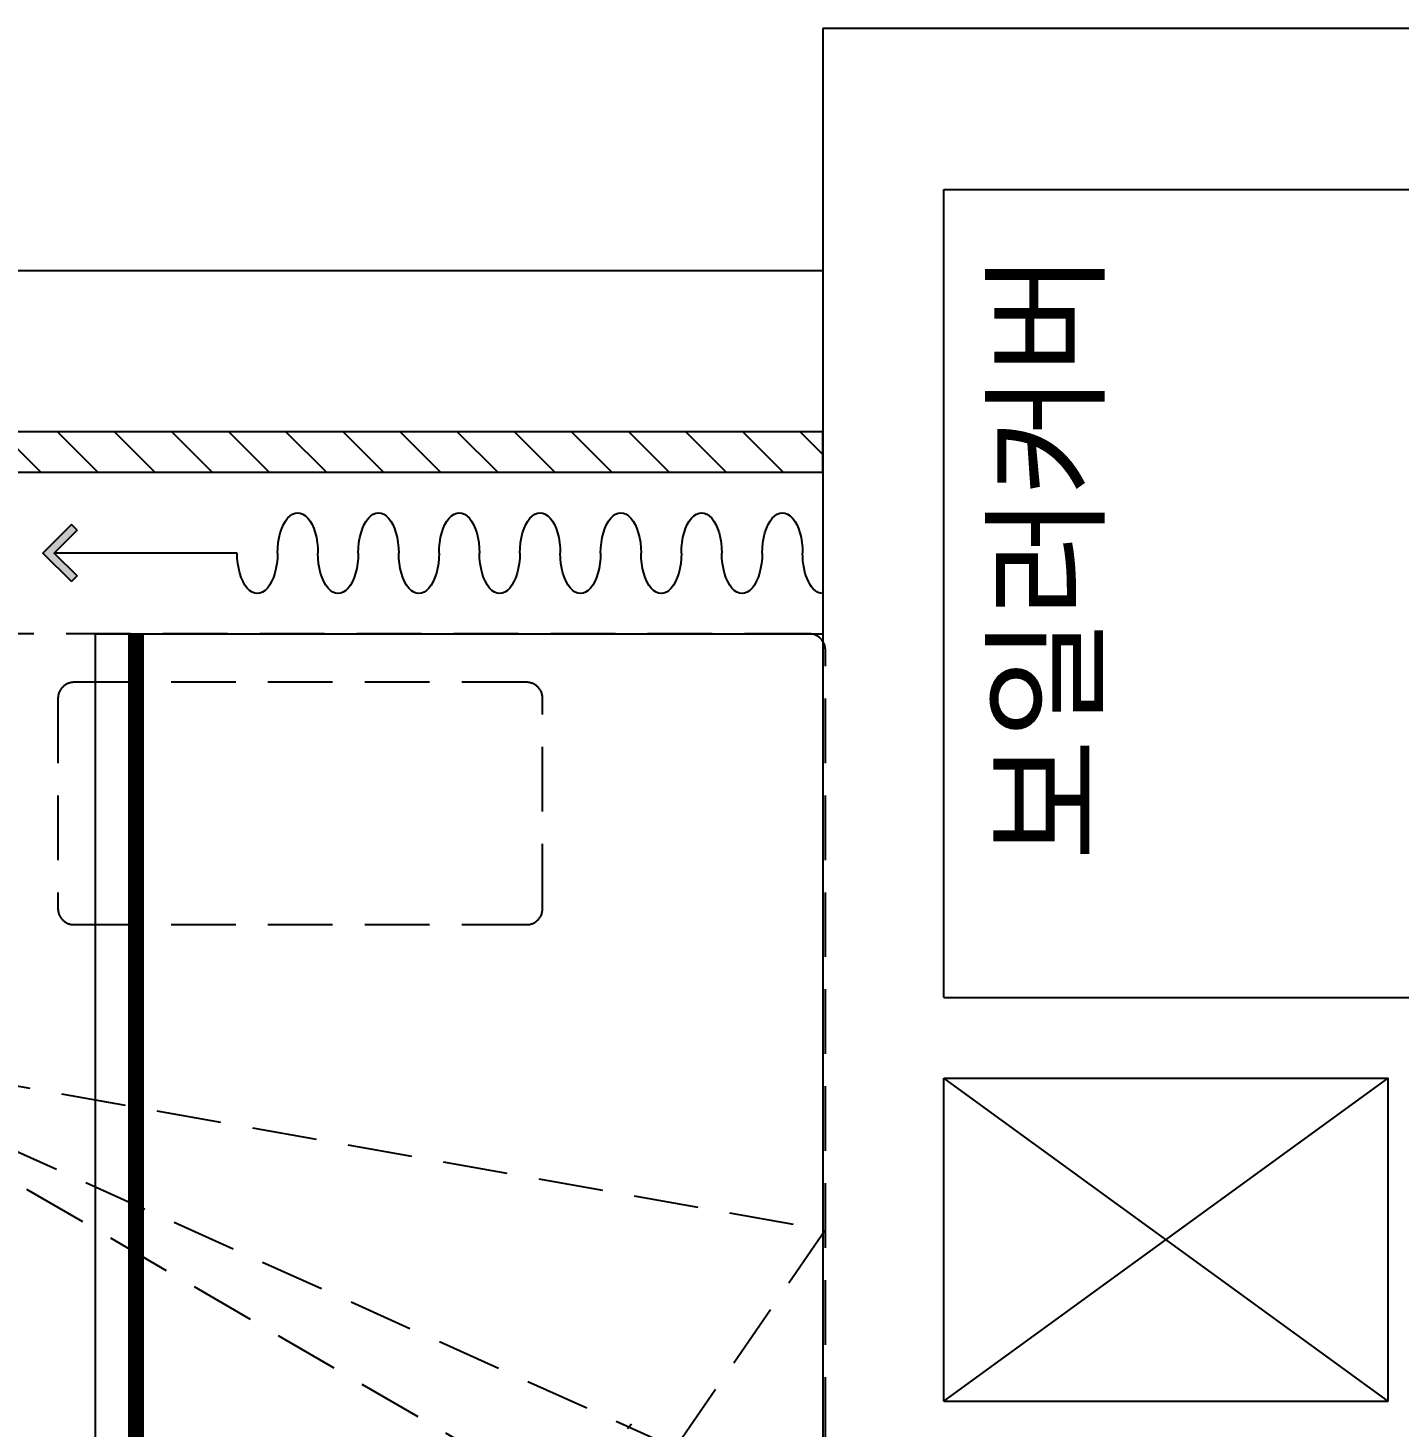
# Model space of a CAD drawing. Header units: inches. Extents: x -63256 to 33689, y -34490 to 100230.
# Drawn here: x -25194 to -23497, y -12004 to -10272 of the extents above; entities that cross this region are included whole.
import ezdxf

# ---------------------------------------------------------------- set-up
doc = ezdxf.new("R2010")
doc.units = ezdxf.units.IN
doc.header["$LTSCALE"] = 100
doc.header["$MEASUREMENT"] = 0
doc.linetypes.add('DH-HID2', pattern=[1.2, 0.8, -0.4])
doc.linetypes.add('HID', pattern=[2.5, 1.5, -1])
for name, color, linetype in [('0-ELC TEXT', 7, 'Continuous'), ('01. F-소품', 3, 'Continuous'), ('06-LIGHT', 4, 'Continuous'), ('07-DIM WAL', 5, 'Continuous'), ('3.기호.계단선', 30, 'Continuous'), ('C-WIN', 4, 'Continuous'), ('FU-FURM', 251, 'DH-HID2'), ('도면층2', 2, 'Continuous')]:
    doc.layers.add(name, color=color, linetype=linetype)
doc.styles.add('코레일둥고', font='')
doc.styles.get('코레일둥고').set_extended_font_data('Korail Round Gothic Medium')

# ---------------------------------------------------------------- blocks, each defined once
blk = doc.blocks.new('F-701')
at = {"layer": 'FU-FURM'}
for p, q in [((-650, -506.5), (326, -1074)), ((464, -1008), (-650, -506.5)), ((-650, -506.5), (650, -738)), ((650, -738), (464, -1008)), ((326, -1074), (410, -978))]:
    blk.add_line(p, q, dxfattribs=at)
for points in [[(-630, -2100), (630, -2100, 0.414214), (650, -2080), (650, -20, 0.414214), (630, 0), (-630, 0, 0.414214), (-650, -20), (-650, -2080, 0.414214)], [(-280, -360), (280, -360, 0.414214), (300, -340), (300, -80, 0.414214), (280, -60), (-280, -60, 0.414214), (-300, -80), (-300, -340, 0.414214)]]:
    blk.add_lwpolyline(points, format="xyb", close=True, dxfattribs=at)
at = {"layer": 'FU-FURM', "style": '코레일둥고'}
blk.add_text('1300*2100', height=120, dxfattribs=at).set_placement((-398.4, -1941.7))
blk = doc.blocks.new('FFSFDF')
at = {"layer": '01. F-소품'}
blk.add_hatch(color=8, dxfattribs=at).paths.add_polyline_path([(1567672.9, 1746751.1), (1567679.9, 1746744.1), (1567715.3, 1746779.4), (1567679.9, 1746814.8), (1567672.9, 1746807.7), (1567701.2, 1746779.4)])
at = {"layer": '01. F-소품', "color": 8}
for p, q in [((1567672.9, 1746807.7), (1567679.9, 1746814.8)), ((1567474.8, 1746779.4), (1567701.2, 1746779.4)), ((1567672.9, 1746751.1), (1567679.9, 1746744.1))]:
    blk.add_line(p, q, dxfattribs=at)
for points in [[(1567679.9, 1746814.8), (1567715.3, 1746779.4), (1567679.9, 1746744.1)], [(1567672.9, 1746807.7), (1567701.2, 1746779.4), (1567672.9, 1746751.1)]]:
    blk.add_lwpolyline(points, dxfattribs=at)
for centre, start_param, end_param in [((1566799.8, 1746779.4), 1.570796, 4.712389), ((1566899.8, 1746779.4), 1.570796, 4.712389), ((1566999.8, 1746779.4), 1.570796, 4.712389), ((1567099.8, 1746779.4), 1.570796, 4.712389), ((1567199.8, 1746779.4), 1.570796, 4.712389), ((1567299.8, 1746779.4), 1.570796, 4.712389), ((1567399.8, 1746779.4), 1.570796, 4.712389), ((1566749.8, 1746779.4), 6.283185, 7.853982), ((1566849.8, 1746779.4), 4.712389, 7.853982), ((1566949.8, 1746779.4), 4.712389, 7.853982), ((1567049.8, 1746779.4), 4.712389, 7.853982), ((1567149.8, 1746779.4), 4.712389, 7.853982), ((1567249.8, 1746779.4), 4.712389, 7.853982), ((1567349.8, 1746779.4), 4.712389, 7.853982), ((1567449.8, 1746779.4), 4.712389, 7.853982)]:
    blk.add_ellipse(centre, major_axis=(0, -50), ratio=0.5, start_param=start_param, end_param=end_param, dxfattribs=at)
blk = doc.blocks.new('dfdadfs')
at = {"color": 1}
for p, q in [((-23510.3, -111972.5), (-24060.3, -111572.5)), ((-24060.3, -111972.5), (-23510.3, -111572.5))]:
    blk.add_line(p, q, dxfattribs=at)
at = {"layer": 'C-WIN'}
blk.add_lwpolyline([(-27320.3, -110572.5), (-24210.3, -110572.5), (-24210.3, -110772.5), (-27320.3, -110772.5)], close=True, dxfattribs=at)
at = {"layer": '도면층2'}
for p, q in [((-24210.3, -110272.5), (-23350.3, -110272.5)), ((-24210.3, -110272.5), (-24210.3, -114937.5)), ((-24060.3, -111472.5), (-24060.3, -110472.5)), ((-24060.3, -110472.5), (-23350.3, -110472.5)), ((-24060.3, -111472.5), (-23010.3, -111472.5)), ((-24060.3, -111972.5), (-24060.3, -111572.5)), ((-24060.3, -111572.5), (-23510.3, -111572.5)), ((-23510.3, -111972.5), (-23510.3, -111572.5)), ((-24060.3, -111972.5), (-23510.3, -111972.5))]:
    blk.add_line(p, q, dxfattribs=at)

msp = doc.modelspace()

# ---------------------------------------------------------------- hatches: boundary and pattern name
at = {"layer": '3.기호.계단선'}
h = msp.add_hatch(dxfattribs=at)
h.set_pattern_fill('_USER', color=256, scale=50, angle=135, pattern_type=0)
h.set_pattern_definition([(135, (63836.96, -235036.736), (-35.355339, -35.355339), [])])
h.paths.add_polyline_path([(-24210.3, -10822.5), (-24210.3, -10772.5), (-27560.3, -10772.5), (-27560.3, -10822.5)])

# ---------------------------------------------------------------- linework, layer by layer
at = {"layer": '06-LIGHT'}
for p, q in [((-25110.5, -14952.5), (-25110.5, -11022.5)), ((-25110.5, -11022.5), (-24210.3, -11022.5))]:
    msp.add_line(p, q, dxfattribs=at)
at = {"layer": '06-LIGHT', "color": 10, "linetype": 'HID', "const_width": 20}
msp.add_lwpolyline([(-25060.5, -11022.5), (-25060.5, -14952.5)], dxfattribs=at)
at = {"layer": '3.기호.계단선'}
msp.add_lwpolyline([(-24210.3, -10822.5), (-24210.3, -10772.5), (-27560.3, -10772.5), (-27560.3, -10822.5), (-24210.3, -10822.5)], dxfattribs=at)

# ---------------------------------------------------------------- block references
at = {"color": 0, "xscale": -1}
msp.add_blockref('FFSFDF', (1542539.5, -1757701.9), dxfattribs=at)
at = {"layer": '07-DIM WAL'}
msp.add_blockref('dfdadfs', (0, 100000), dxfattribs=at)
at = {"layer": 'FU-FURM'}
msp.add_blockref('F-701', (-24857.1, -11022.5), dxfattribs=at)

# ---------------------------------------------------------------- texts
at = {"layer": '0-ELC TEXT', "style": '코레일둥고'}
msp.add_text('보일러커버', height=120, rotation=90, dxfattribs=at).set_placement((-23874.1, -11303.3))

doc.saveas('drawing.dxf')
